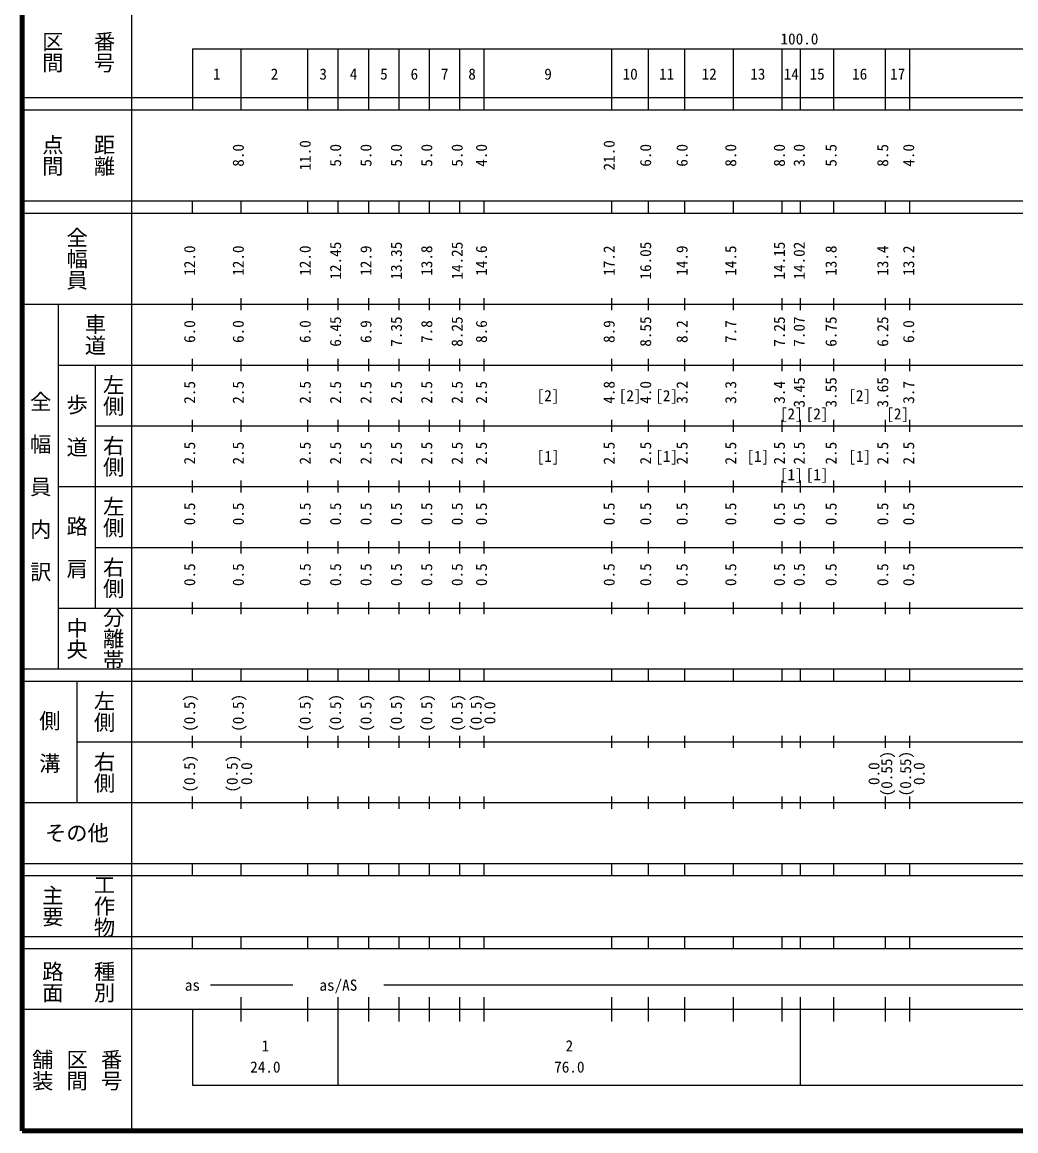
# Model space of a CAD drawing. Units: millimetres on the paper. Extents: x 40 to 680, y 20 to 380.
# Drawn here: x 40 to 203.4, y 20 to 202.4 of the extents above; entities that cross this region are included whole.
import ezdxf
from ezdxf.enums import TextEntityAlignment as Align

# ---------------------------------------------------------------- set-up
doc = ezdxf.new("R2010")
doc.units = ezdxf.units.MM
doc.layers.add('M-TTL', color=2, linetype='Continuous', lineweight=140)
doc.layers.add('M-TTL-BAND', color=7, linetype='Continuous', lineweight=25)
doc.styles.add('@ＭＳ ゴシック', font='')
doc.styles.add('ＭＳ ゴシック', font='')
doc.styles.get('@ＭＳ ゴシック').set_extended_font_data('@MS Gothic')
doc.styles.get('ＭＳ ゴシック').set_extended_font_data('MS Gothic')

msp = doc.modelspace()

# ---------------------------------------------------------------- linework, layer by layer
at = {"layer": 'M-TTL'}
for p, q in [((40, 380), (40, 20)), ((40, 20), (680, 20))]:
    msp.add_line(p, q, dxfattribs=at)
at = {"layer": 'M-TTL-BAND'}
for p, q in [((58, 370), (58, 20)), ((68, 198), (579, 198)), ((68, 198), (68, 188)), ((76, 188), (76, 198)), ((87, 188), (87, 198)), ((92, 188), (92, 198)), ((97, 188), (97, 198)), ((102, 188), (102, 198)), ((107, 188), (107, 198)), ((112, 188), (112, 198)), ((116, 188), (116, 198)), ((137, 188), (137, 198)), ((143, 188), (143, 198)), ((149, 188), (149, 198)), ((157, 188), (157, 198)), ((165, 188), (165, 198)), ((168, 188), (168, 198)), ((173.5, 188), (173.5, 198)), ((182, 188), (182, 198)), ((186, 188), (186, 198)), ((40, 190), (579, 190)), ((40, 188), (579, 188)), ((40, 173), (579, 173)), ((68, 171), (68, 173)), ((76, 171), (76, 173)), ((87, 171), (87, 173)), ((92, 171), (92, 173)), ((97, 171), (97, 173)), ((102, 171), (102, 173)), ((107, 171), (107, 173)), ((112, 171), (112, 173)), ((116, 171), (116, 173)), ((137, 171), (137, 173)), ((143, 171), (143, 173)), ((149, 171), (149, 173)), ((157, 171), (157, 173)), ((165, 171), (165, 173)), ((168, 171), (168, 173)), ((173.5, 171), (173.5, 173)), ((182, 171), (182, 173)), ((186, 171), (186, 173)), ((40, 171), (579, 171)), ((68, 155), (68, 157)), ((76, 155), (76, 157)), ((87, 155), (87, 157)), ((92, 155), (92, 157)), ((97, 155), (97, 157)), ((102, 155), (102, 157)), ((107, 155), (107, 157)), ((112, 155), (112, 157)), ((116, 155), (116, 157)), ((137, 155), (137, 157)), ((143, 155), (143, 157)), ((149, 155), (149, 157)), ((157, 155), (157, 157)), ((165, 155), (165, 157)), ((168, 155), (168, 157)), ((173.5, 155), (173.5, 157)), ((182, 155), (182, 157)), ((186, 155), (186, 157)), ((40, 156), (579, 156)), ((46, 96), (46, 156)), ((46, 146), (579, 146)), ((52, 146), (52, 106)), ((68, 145), (68, 147)), ((76, 145), (76, 147)), ((87, 145), (87, 147)), ((92, 145), (92, 147)), ((97, 145), (97, 147)), ((102, 145), (102, 147)), ((107, 145), (107, 147)), ((112, 145), (112, 147)), ((116, 145), (116, 147)), ((137, 145), (137, 147)), ((143, 145), (143, 147)), ((149, 145), (149, 147)), ((157, 145), (157, 147)), ((165, 145), (165, 147)), ((168, 145), (168, 147)), ((173.5, 145), (173.5, 147)), ((182, 145), (182, 147)), ((186, 145), (186, 147)), ((68, 135), (68, 137)), ((76, 135), (76, 137)), ((87, 135), (87, 137)), ((92, 135), (92, 137)), ((97, 135), (97, 137)), ((102, 135), (102, 137)), ((107, 135), (107, 137)), ((112, 135), (112, 137)), ((116, 135), (116, 137)), ((137, 135), (137, 137)), ((143, 135), (143, 137)), ((149, 135), (149, 137)), ((157, 135), (157, 137)), ((165, 135), (165, 137)), ((168, 135), (168, 137)), ((173.5, 135), (173.5, 137)), ((182, 135), (182, 137)), ((186, 135), (186, 137)), ((52, 136), (579, 136)), ((46, 126), (579, 126)), ((68, 125), (68, 127)), ((76, 125), (76, 127)), ((87, 125), (87, 127)), ((92, 125), (92, 127)), ((97, 125), (97, 127)), ((102, 125), (102, 127)), ((107, 125), (107, 127)), ((112, 125), (112, 127)), ((116, 125), (116, 127)), ((137, 125), (137, 127)), ((143, 125), (143, 127)), ((149, 125), (149, 127)), ((157, 125), (157, 127)), ((165, 125), (165, 127)), ((168, 125), (168, 127)), ((173.5, 125), (173.5, 127)), ((182, 125), (182, 127)), ((186, 125), (186, 127)), ((68, 115), (68, 117)), ((76, 115), (76, 117)), ((87, 115), (87, 117)), ((92, 115), (92, 117)), ((97, 115), (97, 117)), ((102, 115), (102, 117)), ((107, 115), (107, 117)), ((112, 115), (112, 117)), ((116, 115), (116, 117)), ((137, 115), (137, 117)), ((143, 115), (143, 117)), ((149, 115), (149, 117)), ((157, 115), (157, 117)), ((165, 115), (165, 117)), ((168, 115), (168, 117)), ((173.5, 115), (173.5, 117)), ((182, 115), (182, 117)), ((186, 115), (186, 117)), ((52, 116), (579, 116)), ((46, 106), (579, 106)), ((68, 105), (68, 107)), ((76, 105), (76, 107)), ((87, 105), (87, 107)), ((92, 105), (92, 107)), ((97, 105), (97, 107)), ((102, 105), (102, 107)), ((107, 105), (107, 107)), ((112, 105), (112, 107)), ((116, 105), (116, 107)), ((137, 105), (137, 107)), ((143, 105), (143, 107)), ((149, 105), (149, 107)), ((157, 105), (157, 107)), ((165, 105), (165, 107)), ((168, 105), (168, 107)), ((173.5, 105), (173.5, 107)), ((182, 105), (182, 107)), ((186, 105), (186, 107)), ((40, 96), (579, 96)), ((68, 94), (68, 96)), ((76, 94), (76, 96)), ((87, 94), (87, 96)), ((92, 94), (92, 96)), ((97, 94), (97, 96)), ((102, 94), (102, 96)), ((107, 94), (107, 96)), ((112, 94), (112, 96)), ((116, 94), (116, 96)), ((137, 94), (137, 96)), ((143, 94), (143, 96)), ((149, 94), (149, 96)), ((157, 94), (157, 96)), ((165, 94), (165, 96)), ((168, 94), (168, 96)), ((173.5, 94), (173.5, 96)), ((182, 94), (182, 96)), ((186, 94), (186, 96)), ((40, 94), (579, 94)), ((49, 94), (49, 74)), ((49, 84), (579, 84)), ((68, 83), (68, 85)), ((76, 83), (76, 85)), ((87, 83), (87, 85)), ((92, 83), (92, 85)), ((97, 83), (97, 85)), ((102, 83), (102, 85)), ((107, 83), (107, 85)), ((112, 83), (112, 85)), ((116, 83), (116, 85)), ((137, 83), (137, 85)), ((143, 83), (143, 85)), ((149, 83), (149, 85)), ((157, 83), (157, 85)), ((165, 83), (165, 85)), ((168, 83), (168, 85)), ((173.5, 83), (173.5, 85)), ((182, 83), (182, 85)), ((186, 83), (186, 85)), ((68, 73), (68, 75)), ((76, 73), (76, 75)), ((87, 73), (87, 75)), ((92, 73), (92, 75)), ((97, 73), (97, 75)), ((102, 73), (102, 75)), ((107, 73), (107, 75)), ((112, 73), (112, 75)), ((116, 73), (116, 75)), ((137, 73), (137, 75)), ((143, 73), (143, 75)), ((149, 73), (149, 75)), ((157, 73), (157, 75)), ((165, 73), (165, 75)), ((168, 73), (168, 75)), ((173.5, 73), (173.5, 75)), ((182, 73), (182, 75)), ((186, 73), (186, 75)), ((40, 74), (579, 74)), ((40, 64), (579, 64)), ((68, 62), (68, 64)), ((76, 62), (76, 64)), ((87, 62), (87, 64)), ((92, 62), (92, 64)), ((97, 62), (97, 64)), ((102, 62), (102, 64)), ((107, 62), (107, 64)), ((112, 62), (112, 64)), ((116, 62), (116, 64)), ((137, 62), (137, 64)), ((143, 62), (143, 64)), ((149, 62), (149, 64)), ((157, 62), (157, 64)), ((165, 62), (165, 64)), ((168, 62), (168, 64)), ((173.5, 62), (173.5, 64)), ((182, 62), (182, 64)), ((186, 62), (186, 64)), ((40, 62), (579, 62)), ((40, 52), (579, 52)), ((68, 50), (68, 52)), ((76, 50), (76, 52)), ((87, 50), (87, 52)), ((92, 50), (92, 52)), ((97, 50), (97, 52)), ((102, 50), (102, 52)), ((107, 50), (107, 52)), ((112, 50), (112, 52)), ((116, 50), (116, 52)), ((137, 50), (137, 52)), ((143, 50), (143, 52)), ((149, 50), (149, 52)), ((157, 50), (157, 52)), ((165, 50), (165, 52)), ((168, 50), (168, 52)), ((173.5, 50), (173.5, 52)), ((182, 50), (182, 52)), ((186, 50), (186, 52)), ((40, 50), (579, 50)), ((71, 44), (84.5, 44)), ((99.5, 44), (360, 44)), ((76, 38), (76, 42)), ((87, 38), (87, 42)), ((92, 27.5), (92, 42)), ((97, 38), (97, 42)), ((102, 38), (102, 42)), ((107, 38), (107, 42)), ((112, 38), (112, 42)), ((116, 38), (116, 42)), ((137, 38), (137, 42)), ((143, 38), (143, 42)), ((149, 38), (149, 42)), ((157, 38), (157, 42)), ((165, 38), (165, 42)), ((168, 27.5), (168, 42)), ((173.5, 38), (173.5, 42)), ((182, 38), (182, 42)), ((186, 38), (186, 42)), ((40, 40), (579, 40)), ((68, 40), (68, 27.5)), ((68, 27.5), (579, 27.5))]:
    msp.add_line(p, q, dxfattribs=at)

# ---------------------------------------------------------------- texts
at = {"layer": 'M-TTL-BAND', "style": '@ＭＳ ゴシック'}
for s, p in [('番号', (53.5, 197.5)), ('区間', (45, 197.5)), ('点間', (45, 180.5)), ('距離', (53.5, 180.5)), ('全幅員', (49, 163.5)), ('車道', (52, 151)), ('左側', (55, 141)), ('全\u3000幅\u3000員\u3000内\u3000訳', (43, 126)), ('歩\u3000道', (49, 136)), ('右側', (55, 131)), ('左側', (55, 121)), ('路\u3000肩', (49, 116)), ('右側', (55, 111)), ('分離帯', (55, 101)), ('中央', (49, 101)), ('左側', (53.5, 89)), ('側\u3000溝', (44.5, 84)), ('右側', (53.5, 79)), ('主要', (45, 57)), ('工作物', (53.5, 57)), ('路面', (45, 44.5)), ('種別', (53.5, 44.5)), ('舗装', (43.333, 30)), ('区間', (49, 30)), ('番号', (54.667, 30))]:
    msp.add_text(s, height=2.566, rotation=270, dxfattribs=at).set_placement(p, align=Align.MIDDLE_CENTER)
at = {"layer": 'M-TTL-BAND', "style": 'ＭＳ ゴシック'}
for s, p in [('100.0', (167.844, 198.195)), ('1', (72, 192.405)), ('2', (81.5, 192.405)), ('3', (89.5, 192.405)), ('4', (94.5, 192.405)), ('5', (99.5, 192.405)), ('6', (104.5, 192.405)), ('7', (109.5, 192.405)), ('8', (114, 192.405)), ('9', (126.5, 192.405)), ('10', (140, 192.405)), ('11', (146, 192.405)), ('12', (153, 192.405)), ('13', (161, 192.405)), ('14', (166.5, 192.405)), ('15', (170.75, 192.405)), ('16', (177.75, 192.405)), ('17', (184, 192.405)), ('[2]', (126.5, 139.5)), ('[2]', (140, 139.5)), ('[2]', (146, 139.5)), ('[2]', (177.75, 139.5)), ('[2]', (166.5, 136.5)), ('[2]', (170.75, 136.5)), ('[2]', (184, 136.5)), ('[1]', (126.5, 129.5)), ('[1]', (146, 129.5)), ('[1]', (161, 129.5)), ('[1]', (177.75, 129.5)), ('[1]', (166.5, 126.5)), ('[1]', (170.75, 126.5)), ('as', (68, 42.5)), ('as/AS', (92, 42.5)), ('1', (80, 32.523)), ('2', (130, 32.523)), ('24.0', (80, 29.033)), ('76.0', (130, 29.033))]:
    msp.add_text(s, height=1.833, dxfattribs=at).set_placement(p, align=Align.BOTTOM_CENTER)
for s, p in [('11.0', (88, 180.5)), ('21.0', (138, 180.5)), ('8.0', (77, 180.5)), ('5.0', (93, 180.5)), ('5.0', (98, 180.5)), ('5.0', (103, 180.5)), ('5.0', (108, 180.5)), ('5.0', (113, 180.5)), ('4.0', (117, 180.5)), ('6.0', (144, 180.5)), ('6.0', (150, 180.5)), ('8.0', (158, 180.5)), ('8.0', (166, 180.5)), ('3.0', (169.263, 180.5)), ('5.5', (174.5, 180.5)), ('8.5', (183, 180.5)), ('4.0', (187.264, 180.5)), ('12.45', (93, 163.174)), ('13.35', (103, 163.174)), ('14.25', (113, 163.174)), ('16.05', (144, 163.174)), ('14.15', (166, 163.174)), ('14.02', (169.263, 163.174)), ('12.0', (69, 163.174)), ('12.0', (77, 163.174)), ('12.0', (88, 163.174)), ('12.9', (98, 163.174)), ('13.8', (108, 163.174)), ('14.6', (117, 163.174)), ('17.2', (138, 163.174)), ('14.9', (150, 163.174)), ('14.5', (158, 163.174)), ('13.8', (174.5, 163.174)), ('13.4', (183, 163.174)), ('13.2', (187.264, 163.174)), ('6.0', (69, 151.5)), ('6.0', (77, 151.5)), ('6.0', (88, 151.5)), ('6.45', (93, 151.5)), ('6.9', (98, 151.5)), ('7.35', (103, 151.5)), ('7.8', (108, 151.5)), ('8.25', (113, 151.5)), ('8.6', (117, 151.5)), ('8.9', (138, 151.5)), ('8.55', (144, 151.5)), ('8.2', (150, 151.5)), ('7.7', (158, 151.5)), ('7.25', (166, 151.5)), ('7.07', (169.263, 151.5)), ('6.75', (174.5, 151.5)), ('6.25', (183, 151.5)), ('6.0', (187.264, 151.5)), ('2.5', (69, 141.5)), ('2.5', (77, 141.5)), ('2.5', (88, 141.5)), ('2.5', (93, 141.5)), ('2.5', (98, 141.5)), ('2.5', (103, 141.5)), ('2.5', (108, 141.5)), ('2.5', (113, 141.5)), ('2.5', (117, 141.5)), ('4.8', (138, 141.5)), ('4.0', (144, 141.5)), ('3.2', (150, 141.5)), ('3.3', (158, 141.5)), ('3.4', (166, 141.5)), ('3.45', (169.263, 141.5)), ('3.55', (174.5, 141.5)), ('3.65', (183, 141.5)), ('3.7', (187.264, 141.5)), ('2.5', (69, 131.5)), ('2.5', (77, 131.5)), ('2.5', (88, 131.5)), ('2.5', (93, 131.5)), ('2.5', (98, 131.5)), ('2.5', (103, 131.5)), ('2.5', (108, 131.5)), ('2.5', (113, 131.5)), ('2.5', (117, 131.5)), ('2.5', (138, 131.5)), ('2.5', (144, 131.5)), ('2.5', (150, 131.5)), ('2.5', (158, 131.5)), ('2.5', (166, 131.5)), ('2.5', (169.263, 131.5)), ('2.5', (174.5, 131.5)), ('2.5', (183, 131.5)), ('2.5', (187.264, 131.5)), ('0.5', (69, 121.5)), ('0.5', (77, 121.5)), ('0.5', (88, 121.5)), ('0.5', (93, 121.5)), ('0.5', (98, 121.5)), ('0.5', (103, 121.5)), ('0.5', (108, 121.5)), ('0.5', (113, 121.5)), ('0.5', (117, 121.5)), ('0.5', (138, 121.5)), ('0.5', (144, 121.5)), ('0.5', (150, 121.5)), ('0.5', (158, 121.5)), ('0.5', (166, 121.5)), ('0.5', (169.263, 121.5)), ('0.5', (174.5, 121.5)), ('0.5', (183, 121.5)), ('0.5', (187.264, 121.5)), ('0.5', (69, 111.5)), ('0.5', (77, 111.5)), ('0.5', (88, 111.5)), ('0.5', (93, 111.5)), ('0.5', (98, 111.5)), ('0.5', (103, 111.5)), ('0.5', (108, 111.5)), ('0.5', (113, 111.5)), ('0.5', (117, 111.5)), ('0.5', (138, 111.5)), ('0.5', (144, 111.5)), ('0.5', (150, 111.5)), ('0.5', (158, 111.5)), ('0.5', (166, 111.5)), ('0.5', (169.263, 111.5)), ('0.5', (174.5, 111.5)), ('0.5', (183, 111.5)), ('0.5', (187.264, 111.5)), ('(0.5)', (69, 88.764)), ('(0.5)', (77, 88.764)), ('(0.5)', (88, 88.764)), ('(0.5)', (93, 88.764)), ('(0.5)', (98, 88.764)), ('(0.5)', (103, 88.764)), ('(0.5)', (108, 88.764)), ('(0.5)', (113, 88.764)), ('(0.5)', (116.125, 88.764)), ('0.0', (118.37, 88.764)), ('(0.55)', (183.661, 78.764)), ('(0.55)', (186.762, 78.764)), ('(0.5)', (69, 78.764)), ('(0.5)', (76, 78.764)), ('0.0', (78.37, 78.764)), ('0.0', (181.557, 78.764)), ('0.0', (188.991, 78.764))]:
    msp.add_text(s, height=1.833, rotation=90, dxfattribs=at).set_placement(p, align=Align.BOTTOM_CENTER)
msp.add_text('その他', height=2.566, dxfattribs=at).set_placement((49, 69), align=Align.MIDDLE_CENTER)

doc.saveas('drawing.dxf')
